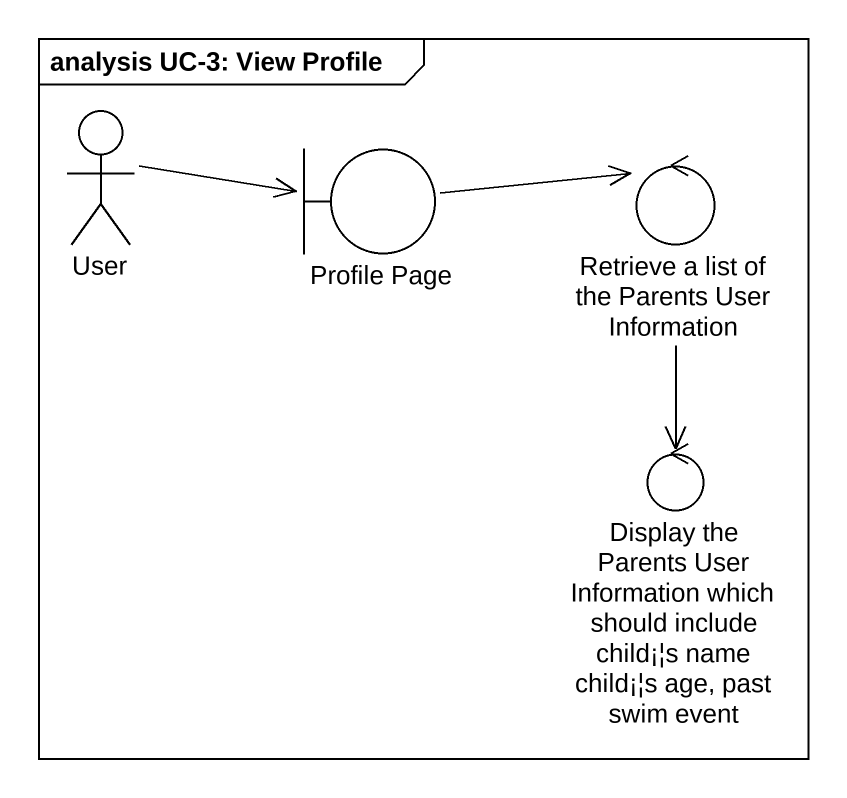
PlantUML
@startuml
mainframe analysis UC-3: View Profile
actor User
boundary "Profile Page" as Profile_Page
control "Retrieve a list of the Parents User Information" as Retrieve_a_list_of_the
control "Display the Parents User Information which should include child¡¦s name child¡¦s age, past swim event" as Display_the_Parents_User
User -right-> Profile_Page
Profile_Page -right-> Retrieve_a_list_of_the
Retrieve_a_list_of_the --> Display_the_Parents_User
@enduml
